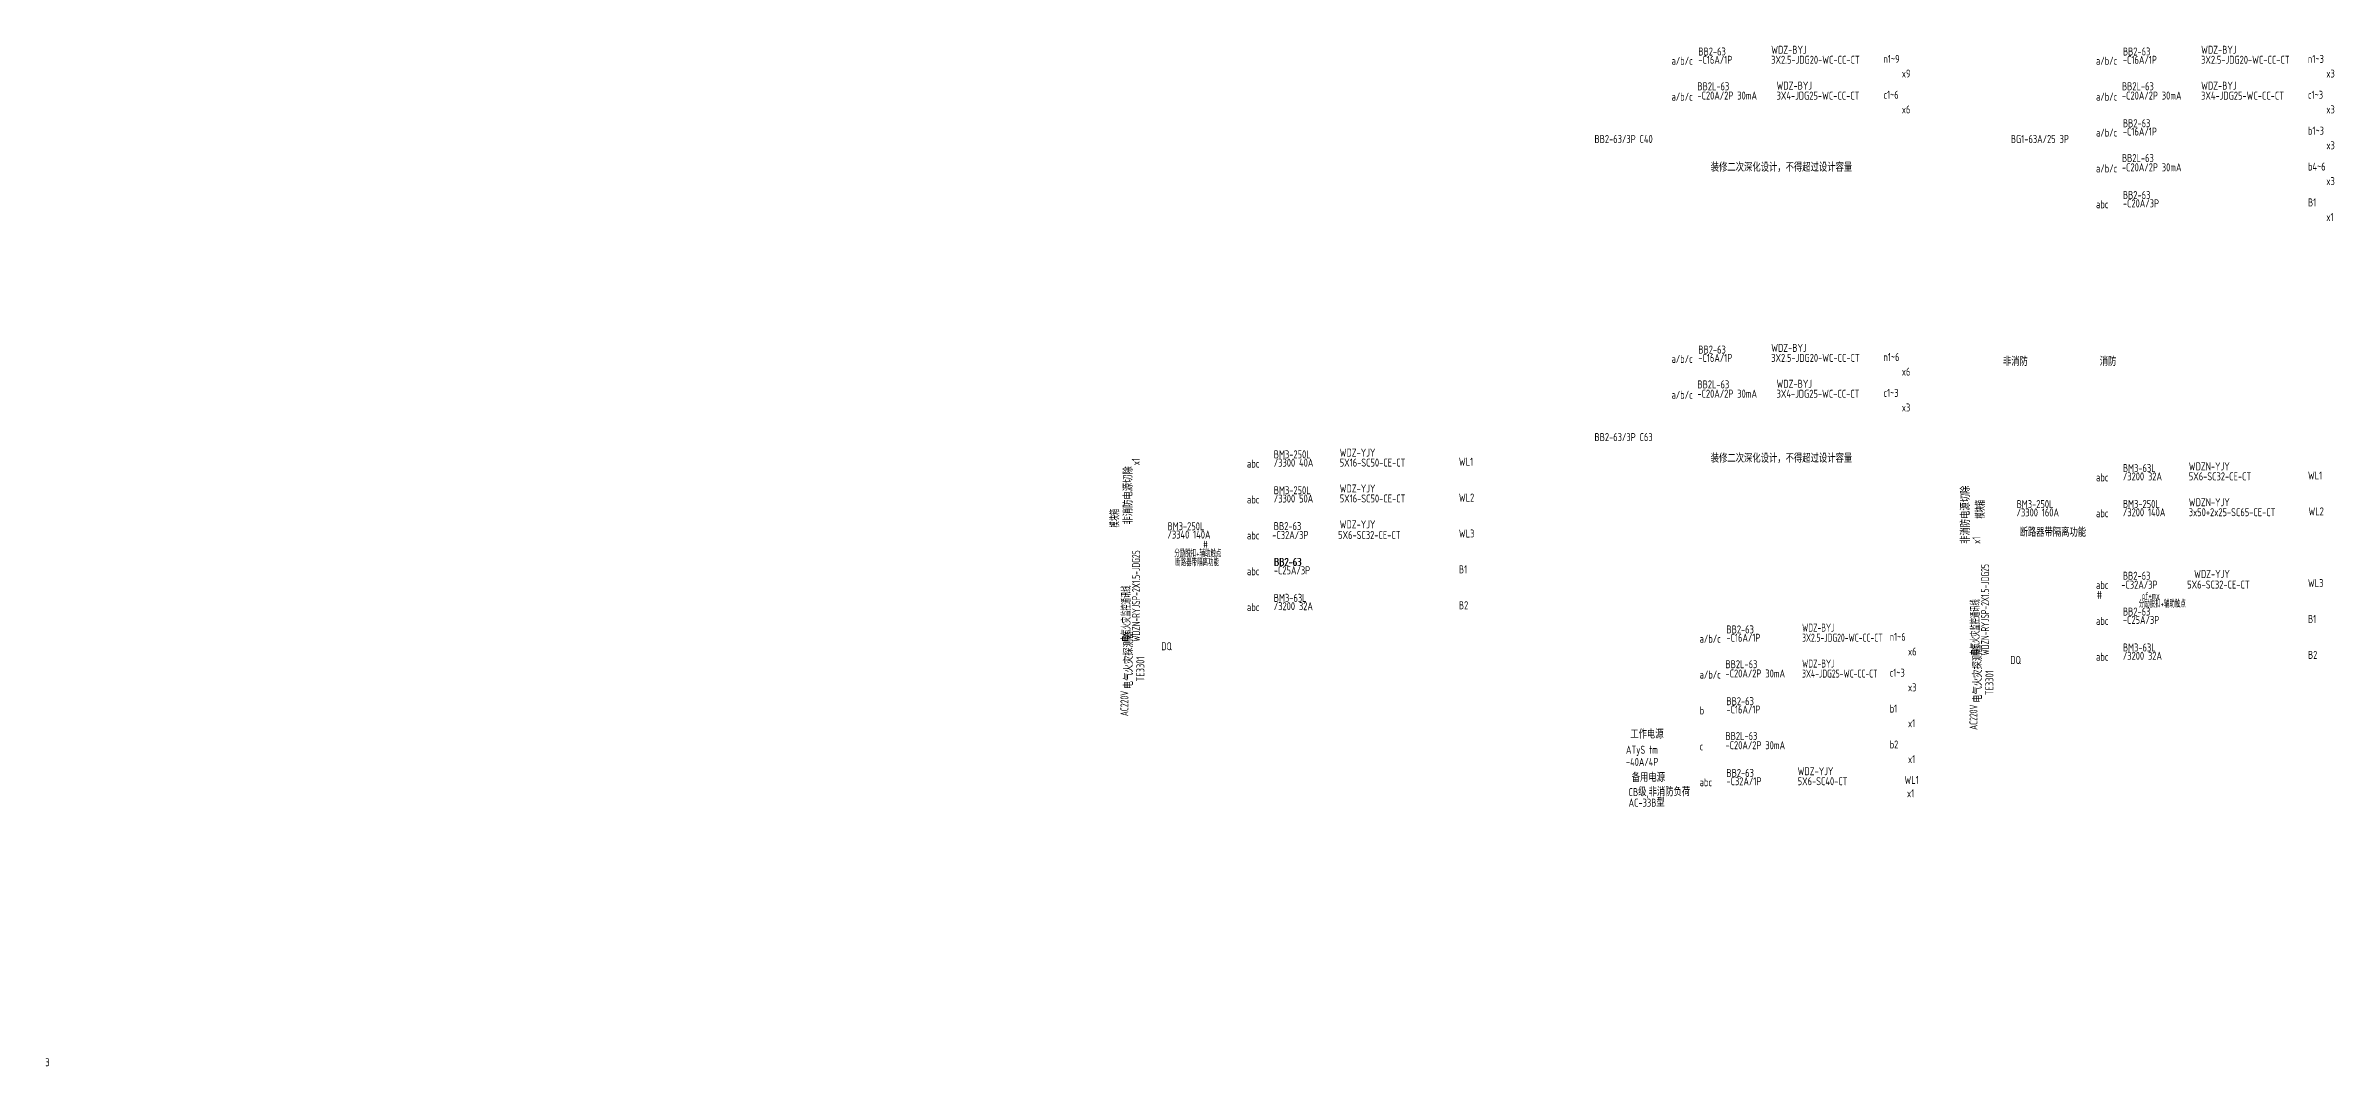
# Model space of a CAD drawing. Extents: x 2350667 to 3185789, y 309667 to 706270.
# Drawn here: x 2637886 to 2752268, y 584040 to 635057 of the extents above; entities that cross this region are included whole.
import ezdxf

# ---------------------------------------------------------------- set-up
doc = ezdxf.new("R2010")
doc.units = 0
doc.header["$LTSCALE"] = 1000
doc.layers.add('SIG_TEXT', color=7, linetype='Continuous')
doc.styles.add('HZTXT', font='tssdeng.shx', dxfattribs={"width": 0.7, "bigfont": 'tssdchn.shx'})

msp = doc.modelspace()

# ---------------------------------------------------------------- texts
at = {"layer": 'SIG_TEXT', "color": 0, "style": 'HZTXT'}
for s, height, width, p in [('BB2-63', 400, 0.8, (2720485, 634570)), ('WDZ-BYJ', 400, 0.8, (2724128, 634657)), ('BB2-63', 400, 0.8, (2741705, 634570)), ('WDZ-BYJ', 400, 0.8, (2745615, 634657)), ('a/b/c', 400, 0.8, (2719143, 634106)), ('-C16A/1P', 400, 0.8, (2720485, 634154)), ('3X2.5-JDG20-WC-CC-CT', 400, 0.8, (2724127, 634157)), ('x9', 400, 0.8, (2730655, 633469)), ('a/b/c', 400, 0.8, (2740362, 634106)), ('-C16A/1P', 400, 0.8, (2741705, 634154)), ('3X2.5-JDG20-WC-CC-CT', 400, 0.8, (2745614, 634157)), ('x3', 400, 0.8, (2751874, 633469)), ('a/b/c', 400, 0.8, (2719143, 632313)), ('-C20A/2P 30mA', 400, 0.8, (2720438, 632367)), ('BB2L-63', 400, 0.8, (2720438, 632831)), ('WDZ-BYJ', 400, 0.8, (2724395, 632863)), ('3X4-JDG25-WC-CC-CT', 400, 0.8, (2724395, 632363)), ('a/b/c', 400, 0.8, (2740362, 632313)), ('-C20A/2P 30mA', 400, 0.8, (2741657, 632367)), ('BB2L-63', 400, 0.8, (2741657, 632831)), ('WDZ-BYJ', 400, 0.8, (2745615, 632863)), ('3X4-JDG25-WC-CC-CT', 400, 0.8, (2745614, 632363)), ('x6', 400, 0.8, (2730655, 631675)), ('x3', 400, 0.8, (2751874, 631675)), ('BB2-63/3P C40', 400, 0.8, (2715295, 630197, 0)), ('BG1-63A/25 3P', 400, 0.8, (2736105, 630197, 0)), ('a/b/c', 400, 0.8, (2740362, 630519)), ('-C16A/1P', 400, 0.8, (2741705, 630567)), ('BB2-63', 400, 0.8, (2741705, 630983)), ('x3', 400, 0.8, (2751874, 629881)), ('装修二次深化设计，不得超过设计容量', 400, 0.8, (2721103, 628768)), ('a/b/c', 400, 0.8, (2740362, 628725)), ('-C20A/2P 30mA', 400, 0.8, (2741657, 628780)), ('BB2L-63', 400, 0.8, (2741657, 629244)), ('x3', 400, 0.8, (2751874, 628088)), ('abc', 400, 0.8, (2740362, 626932)), ('-C20A/3P', 400, 0.8, (2741705, 626979)), ('BB2-63', 400, 0.8, (2741705, 627395)), ('x1', 400, 0.8, (2751874, 626294)), ('BB2-63', 400, 0.8, (2720485, 619667)), ('WDZ-BYJ', 400, 0.8, (2724128, 619754)), ('a/b/c', 400, 0.8, (2719143, 619203)), ('-C16A/1P', 400, 0.8, (2720485, 619251)), ('3X2.5-JDG20-WC-CC-CT', 400, 0.8, (2724127, 619254)), ('x6', 400, 0.8, (2730655, 618565)), ('非消防', 400, 0.8, (2735708, 619060)), ('消防', 400, 0.8, (2740548, 619060)), ('a/b/c', 400, 0.8, (2719143, 617409)), ('-C20A/2P 30mA', 400, 0.8, (2720438, 617464)), ('BB2L-63', 400, 0.8, (2720438, 617928)), ('WDZ-BYJ', 400, 0.8, (2724395, 617960)), ('3X4-JDG25-WC-CC-CT', 400, 0.8, (2724395, 617460)), ('x3', 400, 0.8, (2730655, 616772)), ('BB2-63/3P C63', 400, 0.8, (2715295, 615294, 0)), ('abc', 400, 0.8, (2697924, 613967)), ('/3300 40A', 400, 0.8, (2699266, 614015)), ('BM3-250L', 400, 0.8, (2699266, 614431)), ('WDZ-YJY', 400, 0.8, (2702560, 614518)), ('5X16-SC50-CE-CT', 400, 0.8, (2702559, 614018)), ('装修二次深化设计，不得超过设计容量', 400, 0.8, (2721103, 614220)), ('WDZN-YJY', 400, 0.8, (2744998, 613831)), ('WDZ-YJY', 400, 0.8, (2702560, 612724)), ('abc', 400, 0.8, (2740362, 613281)), ('/3200 32A', 400, 0.8, (2741705, 613328)), ('BM3-63L', 400, 0.8, (2741705, 613744)), ('5X6-SC32-CE-CT', 400, 0.8, (2744998, 613331)), ('abc', 400, 0.8, (2697924, 612174)), ('/3300 50A', 400, 0.8, (2699266, 612221)), ('BM3-250L', 400, 0.8, (2699266, 612637)), ('5X16-SC50-CE-CT', 400, 0.8, (2702559, 612224)), ('BM3-250L', 400, 0.8, (2736392, 611943)), ('BM3-250L', 400, 0.8, (2741705, 611951)), ('WDZN-YJY', 400, 0.8, (2744998, 612038)), ('/3340 140A', 400, 0.8, (2693953, 610420)), ('BM3-250L', 400, 0.8, (2693953, 610836)), ('BB2-63', 400, 0.8, (2699266, 610844)), ('5X6-SC32-CE-CT', 400, 0.8, (2702480, 610400)), ('WDZ-YJY', 400, 0.8, (2702560, 610931)), ('/3300 160A', 400, 0.8, (2736392, 611527)), ('断路器带隔离功能', 400, 0.8, (2736539, 610522)), ('abc', 400, 0.8, (2740362, 611487)), ('/3200 140A', 400, 0.8, (2741705, 611535)), ('3x50+2x25-SC65-CE-CT', 400, 0.8, (2744998, 611538)), ('分励脱扣+辅助触点', 350, 0.6, (2694294, 609494)), ('分励脱扣+辅助触点', 350, 0.6, (2694294, 609494)), ('#', 350, 0.6, (2695745, 609958)), ('abc', 400, 0.8, (2697924, 610380)), ('-C32A/3P', 400, 0.8, (2699187, 610397)), ('断路器带隔离功能', 350, 0.6, (2694339, 609046)), ('abc', 400, 0.8, (2697924, 608586)), ('-C25A/3P', 400, 0.8, (2699266, 608634)), ('BB2-63', 400, 0.8, (2699266, 609050)), ('BB2-63', 400, 0.8, (2699292, 609050)), ('BB2-63', 400, 0.8, (2741705, 608363)), ('WDZ-YJY', 400, 0.8, (2745264, 608450)), ('BM3-63L', 400, 0.8, (2699266, 607256)), ('abc', 400, 0.8, (2740362, 607900)), ('#', 400, 0.8, (2740394, 607403)), ('-C32A/3P', 400, 0.8, (2741625, 607917)), ('of+mx', 350, 0.6, (2742647, 607389)), ('5X6-SC32-CE-CT', 400, 0.8, (2744918, 607920)), ('abc', 400, 0.8, (2697924, 606793)), ('/3200 32A', 400, 0.8, (2699266, 606840)), ('abc', 400, 0.8, (2740362, 606106)), ('-C25A/3P', 400, 0.8, (2741705, 606154)), ('BB2-63', 400, 0.8, (2741705, 606570)), ('分励脱扣+辅助触点', 350, 0.6, (2742497, 606974)), ('DQ', 400, 0.8, (2693640, 604838, 0)), ('a/b/c', 400, 0.8, (2720547, 605214)), ('-C16A/1P', 400, 0.8, (2721889, 605262)), ('BB2-63', 400, 0.8, (2721889, 605678)), ('3X2.5-JDG20-WC-CC-CT', 400, 0.6, (2725670, 605265)), ('WDZ-BYJ', 400, 0.6, (2725671, 605765)), ('BM3-63L', 400, 0.8, (2741705, 604776)), ('BB2L-63', 400, 0.8, (2721841, 603939)), ('WDZ-BYJ', 400, 0.6, (2725671, 603971)), ('x6', 400, 0.8, (2730965, 604576)), ('DQ', 400, 0.8, (2736078, 604151, 0)), ('abc', 400, 0.8, (2740362, 604312)), ('/3200 32A', 400, 0.8, (2741705, 604360)), ('a/b/c', 400, 0.8, (2720547, 603420)), ('-C20A/2P 30mA', 400, 0.8, (2721841, 603475)), ('3X4-JDG25-WC-CC-CT', 400, 0.6, (2725670, 603471)), ('x3', 400, 0.8, (2730965, 602783)), ('b', 400, 0.8, (2720547, 601627)), ('-C16A/1P', 400, 0.8, (2721889, 601674)), ('BB2-63', 400, 0.8, (2721889, 602090)), ('工作电源', 400, 0.8, (2717084, 600428)), ('BB2L-63', 400, 0.8, (2721841, 600352)), ('x1', 400, 0.8, (2730965, 600989)), ('ATyS tm', 400, 0.8, (2716867, 599664)), ('-40A/4P', 400, 0.8, (2716867, 599055)), ('c', 400, 0.8, (2720547, 599833)), ('-C20A/2P 30mA', 400, 0.8, (2721841, 599888)), ('x1', 400, 0.8, (2730965, 599195)), ('备用电源', 400, 0.8, (2717153, 598263)), ('abc', 400, 0.8, (2720547, 598040)), ('-C32A/1P', 400, 0.8, (2721889, 598087)), ('BB2-63', 400, 0.8, (2721889, 598503)), ('WDZ-YJY', 400, 0.8, (2725449, 598590)), ('5X6-SC40-CT', 400, 0.8, (2725448, 598090)), ('AC-33B型', 400, 0.8, (2716998, 597017)), ('CB级,非消防负荷', 400, 0.8, (2716998, 597546)), ('x1', 400, 0.8, (2730915, 597487)), ('3', 400, 0.8, (2637864, 584039))]:
    msp.add_text(s, height=height, dxfattribs=dict(at, width=width)).set_placement(p)
at = {"layer": 'SIG_TEXT', "style": 'HZTXT', "width": 0.8}
for s, p in [('n1~9', (2729735, 634200)), ('n1~3', (2750954, 634200)), ('c1~6', (2729735, 632406)), ('c1~3', (2750954, 632406)), ('b1~3', (2750954, 630612)), ('b4~6', (2750954, 628819)), ('B1', (2750954, 627025)), ('n1~6', (2729735, 619296)), ('c1~3', (2729735, 617503)), ('WL1', (2708516, 614061)), ('WL1', (2750954, 613374)), ('WL2', (2708516, 612267)), ('WL2', (2750980, 611580)), ('WL3', (2708516, 610473)), ('B1', (2708516, 608680)), ('WL3', (2750954, 607993)), ('B2', (2708516, 606886)), ('B1', (2750954, 606199)), ('n1~6', (2730046, 605308)), ('B2', (2750954, 604406)), ('c1~3', (2730046, 603514)), ('b1', (2730046, 601720)), ('b2', (2730046, 599927)), ('WL1', (2730787, 598154))]:
    msp.add_text(s, height=400, dxfattribs=at).set_placement(p)
at = {"layer": 'SIG_TEXT', "color": 0, "style": 'HZTXT'}
for s, width, p in [('x1', 0.8, (2692568, 614086, 0)), ('非消防电源切除', 0.8, (2692201, 611122, 0)), ('非消防电源切除', 0.8, (2734049, 610156, 0)), ('模块箱', 0.6, (2734801, 611424)), ('模块箱', 0.6, (2691534, 610978, 0)), ('x1', 0.8, (2734584, 610156, 0)), ('WDZN-RYJSP-2X1.5-JDG25', 0.6, (2692578, 605264, 0)), ('WDZN-RYJSP-2X1.5-JDG25', 0.6, (2735016, 604577, 0)), ('电气火灾监控通讯线', 0.6, (2692110, 605264, 0)), ('电气火灾监控通讯线', 0.6, (2734548, 604577, 0)), ('电气火灾探测器 ', 0.8, (2692225, 602897, 0)), ('TE3301 ', 0.8, (2692795, 603273, 0)), ('电气火灾探测器 ', 0.8, (2734664, 602211, 0)), ('TE3301 ', 0.8, (2735233, 602587, 0)), ('AC220V', 0.6, (2691998, 601543, 0)), ('AC220V', 0.6, (2734437, 600856, 0))]:
    msp.add_text(s, height=400, rotation=90, dxfattribs=dict(at, width=width)).set_placement(p)

doc.saveas('drawing.dxf')
